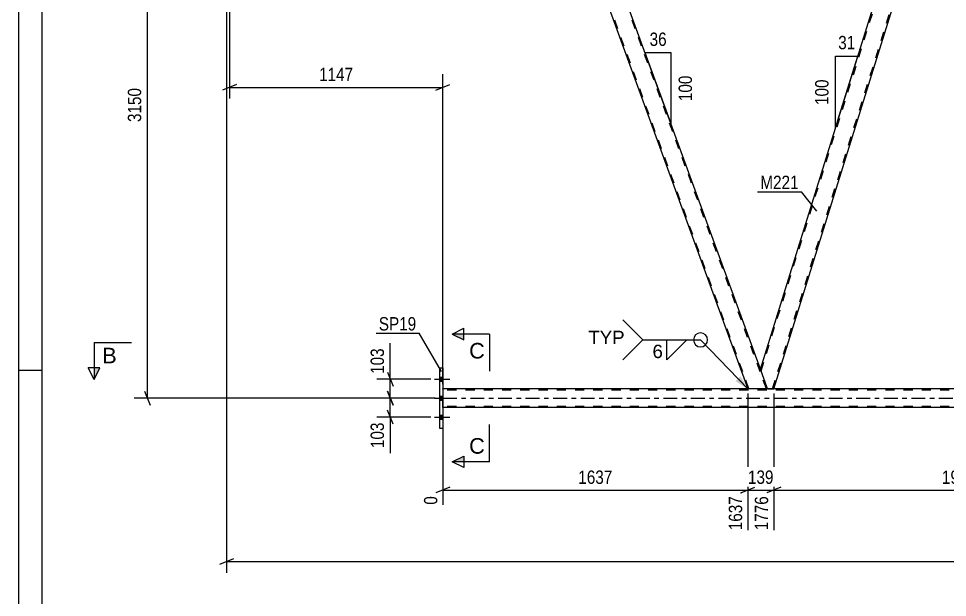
# Model space of a CAD drawing. Header units: millimetres. Extents: x -45 to 796, y -418 to 176.
# Drawn here: x -45.3 to 154.2, y -168.8 to -44.4 of the extents above; entities that cross this region are included whole.
import ezdxf

# ---------------------------------------------------------------- set-up
doc = ezdxf.new("R2010")
doc.units = ezdxf.units.MM
doc.linetypes.add('DXK_LINE_DOT2', pattern=[3.9198, 1.9599, -1.9599])
doc.linetypes.add('DXK_LINE_DOT3', pattern=[5.9187, 2.979, -0.9799, 0.9799, -0.9799])
doc.styles.add('Arial', font='ARIAL.TTF', dxfattribs={"height": 0.2})
doc.styles.add('Arial Narrow', font='ARIALN.TTF', dxfattribs={"height": 0.2})

# ---------------------------------------------------------------- blocks, each defined once
blk = doc.blocks.new('Unknown-122568648-1133')
at = {"color": 5, "linetype": 'Continuous'}
for p, q in [((-45.27, 175.95), (-45.27, -418.05)), ((-40.27, 170.95), (-40.27, -413.05)), ((-40.27, -120.05), (-45.27, -120.05))]:
    blk.add_line(p, q, dxfattribs=at)
blk = doc.blocks.new('Part-122568648-5183 - 5055')
at = {"color": 2, "linetype": 'Continuous'}
for p, q in [((71.18, -2), (66.93, -2)), ((66.93, -2), (111.33, -124)), ((114.04, -119.75), (71.18, -2)), ((115.27, -124), (111.33, -124)), ((115.55, -124), (115.27, -124)), ((115.55, -124), (115.59, -124))]:
    blk.add_line(p, q, dxfattribs=at)
at = {"color": 7, "linetype": 'DXK_LINE_DOT2'}
for p, q in [((111.59, -124), (67.18, -2)), ((115.33, -124), (70.93, -2)), ((115.59, -124), (114.04, -119.75)), ((115.27, -124), (115.44, -124))]:
    blk.add_line(p, q, dxfattribs=at)
blk = doc.blocks.new('Part-122568648-5238 - 5055')
at = {"color": 2, "linetype": 'Continuous'}
for p, q in [((156.32, -2), (152.06, -2)), ((198.68, -118.4), (156.32, -2)), ((194.43, -118.4), (153.61, -6.25))]:
    blk.add_line(p, q, dxfattribs=at)
at = {"color": 7, "linetype": 'DXK_LINE_DOT2'}
for p, q in [((152.06, -2), (153.61, -6.25)), ((196.72, -124), (152.32, -2)), ((200.47, -124), (156.06, -2)), ((196.46, -124), (194.43, -118.4)), ((200.72, -124), (198.68, -118.4)), ((200.72, -124), (196.46, -124))]:
    blk.add_line(p, q, dxfattribs=at)
blk = doc.blocks.new('Part-122568648-5243 - 5055')
at = {"color": 2, "linetype": 'Continuous'}
for p, q in [((114.04, -119.75), (150.74, -2)), ((152.06, -2), (150.74, -2)), ((153.61, -6.25), (152.06, -2)), ((116.9, -124), (153.61, -6.25)), ((115.59, -124), (114.04, -119.75)), ((115.59, -124), (116.9, -124))]:
    blk.add_line(p, q, dxfattribs=at)
at = {"color": 7, "linetype": 'DXK_LINE_DOT2'}
for p, q in [((114.18, -120.12), (150.99, -2)), ((116.65, -124), (153.47, -5.88)), ((116.63, -124), (116.59, -124)), ((116.59, -124), (116.63, -124)), ((116.63, -124), (116.65, -124)), ((116.65, -124), (116.63, -124))]:
    blk.add_line(p, q, dxfattribs=at)
blk = doc.blocks.new('Part-122568648-5256 - 5055')
at = {"color": 2, "linetype": 'Continuous'}
for p, q in [((111.33, -124), (45.86, -124)), ((191.72, -124), (116.9, -124)), ((191.72, -128), (45.86, -128))]:
    blk.add_line(p, q, dxfattribs=at)
at = {"color": 7, "linetype": 'DXK_LINE_DOT2'}
for p, q in [((45.86, -128), (45.86, -124)), ((726.89, -124.24), (45.86, -124.24)), ((116.9, -124), (111.33, -124)), ((726.89, -127.76), (45.86, -127.76))]:
    blk.add_line(p, q, dxfattribs=at)
at = {"color": 7, "linetype": 'DXK_LINE_DOT3'}
blk.add_line((45.86, -126), (726.89, -126), dxfattribs=at)
blk = doc.blocks.new('Part-122568648-5273 - 5055')
at = {"color": 2, "linetype": 'Continuous'}
for p, q in [((45.22, -132.5), (45.22, -119.5)), ((45.22, -119.5), (45.86, -119.5)), ((45.86, -119.5), (45.86, -132.5)), ((45.86, -132.5), (45.22, -132.5))]:
    blk.add_line(p, q, dxfattribs=at)
blk = doc.blocks.new('Bolt-122568648-5473 - 5055')
at = {"linetype": 'Continuous'}
for points in [[(45.86, -122.34), (45.86, -121.46), (45.22, -121.46), (45.22, -122.34)], [(45.86, -122.34), (45.86, -121.46), (45.22, -121.46), (45.22, -122.34)], [(45.86, -122.34), (45.86, -121.46), (45.22, -121.46), (45.22, -122.34)], [(45.86, -126.44), (45.86, -125.56), (45.22, -125.56), (45.22, -126.44)], [(45.86, -126.44), (45.86, -125.56), (45.22, -125.56), (45.22, -126.44)], [(45.86, -130.54), (45.86, -129.66), (45.22, -129.66), (45.22, -130.54)], [(45.86, -130.54), (45.86, -129.66), (45.22, -129.66), (45.22, -130.54)], [(45.86, -130.54), (45.86, -129.66), (45.22, -129.66), (45.22, -130.54)]]:
    blk.add_hatch(color=1, dxfattribs=at).paths.add_polyline_path(points)
at = {"color": 1, "linetype": 'Continuous'}
for p, q in [((45.22, -121.46), (45.86, -121.46)), ((45.22, -121.46), (45.86, -121.46)), ((45.22, -121.46), (45.86, -121.46)), ((44.06, -121.9), (47.38, -121.9)), ((44.06, -121.9), (47.38, -121.9)), ((44.06, -121.9), (47.38, -121.9)), ((45.22, -122.34), (45.86, -122.34)), ((45.22, -122.34), (45.86, -122.34)), ((45.22, -122.34), (45.86, -122.34)), ((45.22, -125.56), (45.86, -125.56)), ((45.22, -125.56), (45.86, -125.56)), ((44.06, -126), (47.38, -126)), ((44.06, -126), (47.38, -126)), ((45.22, -126.44), (45.86, -126.44)), ((45.22, -126.44), (45.86, -126.44)), ((45.22, -129.66), (45.86, -129.66)), ((45.22, -129.66), (45.86, -129.66)), ((45.22, -129.66), (45.86, -129.66)), ((44.06, -130.1), (47.38, -130.1)), ((44.06, -130.1), (47.38, -130.1)), ((44.06, -130.1), (47.38, -130.1)), ((45.22, -130.54), (45.86, -130.54)), ((45.22, -130.54), (45.86, -130.54)), ((45.22, -130.54), (45.86, -130.54))]:
    blk.add_line(p, q, dxfattribs=at)
blk = doc.blocks.new('StraightDimension-122568648-6170 - 5055')
at = {"color": 7, "linetype": 'Continuous'}
for p, q in [((33.95, -120.4), (35.15, -123.4)), ((43.29, -121.9), (31.7, -121.9)), ((34.55, -126), (34.55, -121.9)), ((35.15, -127.5), (33.95, -124.5)), ((43.29, -126), (31.7, -126))]:
    blk.add_line(p, q, dxfattribs=at)
at = {"color": 0}
blk.add_wipeout([(33.8, -114.69), (29.6, -114.69), (29.6, -121.38), (33.8, -121.38)], dxfattribs=at)
at = {"color": 7, "linetype": 'Continuous'}
blk.add_line((34.55, -121.9), (34.55, -114.17), dxfattribs=at)
blk.add_line((34.55, -121.9), (34.55, -114.17), dxfattribs=at)
at = {"color": 3, "style": 'Arial Narrow'}
blk.add_text('103', height=2.863, rotation=90.0002, dxfattribs=at).set_placement((33.2, -120.78))
blk = doc.blocks.new('StraightDimension-122568648-6160 - 5055')
at = {"color": 7, "linetype": 'Continuous'}
for p, q in [((33.95, -124.5), (35.15, -127.5)), ((43.29, -126), (31.7, -126)), ((34.55, -130.1), (34.55, -126)), ((35.15, -131.6), (33.95, -128.6)), ((43.29, -130.1), (31.7, -130.1))]:
    blk.add_line(p, q, dxfattribs=at)
at = {"color": 0}
blk.add_wipeout([(33.8, -130.63), (29.6, -130.63), (29.6, -137.31), (33.8, -137.31)], dxfattribs=at)
at = {"color": 7, "linetype": 'Continuous'}
blk.add_line((34.55, -130.1), (34.55, -137.83), dxfattribs=at)
blk.add_line((34.55, -130.1), (34.55, -137.83), dxfattribs=at)
at = {"color": 3, "style": 'Arial Narrow'}
blk.add_text('103', height=2.863, rotation=90.0002, dxfattribs=at).set_placement((33.2, -136.71))
blk = doc.blocks.new('AngleDimension-122568648-5909 - 5055')
at = {"color": 7, "linetype": 'Continuous'}
for p, q in [((93.38, -62.98), (89.31, -51.81)), ((94.85, -51.81), (89.31, -51.81)), ((94.85, -67.04), (89.31, -51.81)), ((94.85, -67.04), (94.85, -51.81))]:
    blk.add_line(p, q, dxfattribs=at)
at = {"color": 0}
for points in [[(94.51, -50.91), (94.51, -46.71), (89.66, -46.71), (89.66, -50.91)], [(99.95, -56.08), (95.75, -56.08), (95.75, -62.77), (99.95, -62.77)]]:
    blk.add_wipeout(points, dxfattribs=at)
at = {"color": 3, "style": 'Arial Narrow'}
blk.add_text('36', height=2.863, dxfattribs=at).set_placement((90.26, -50.31))
blk.add_text('100', height=2.863, rotation=90.0002, dxfattribs=at).set_placement((99.35, -62.17))
blk = doc.blocks.new('StraightDimension-122568648-6707 - 5055')
at = {"color": 7, "linetype": 'Continuous'}
for p, q in [((-16.99, -1.5), (-18.19, 1.5)), ((-1.64, 0), (-20.44, 0)), ((-17.59, -126), (-17.59, 0)), ((-18.19, -124.5), (-16.99, -127.5)), ((44.22, -126), (-20.44, -126))]:
    blk.add_line(p, q, dxfattribs=at)
at = {"color": 0}
blk.add_wipeout([(-18.34, -58.74), (-22.54, -58.74), (-22.54, -67.26), (-18.34, -67.26)], dxfattribs=at)
at = {"color": 3, "style": 'Arial Narrow'}
blk.add_text('3150', height=2.863, rotation=90.0002, dxfattribs=at).set_placement((-18.94, -66.66))
blk = doc.blocks.new('StraightDimension-122568648-6416 - 5055')
at = {"color": 7, "linetype": 'Continuous'}
for p, q in [((116.9, -125), (116.9, -154.37)), ((196.46, -125), (196.46, -154.37)), ((118.4, -145.15), (115.4, -146.35)), ((194.96, -146.35), (197.96, -145.15)), ((116.9, -145.75), (196.46, -145.75))]:
    blk.add_line(p, q, dxfattribs=at)
at = {"color": 0}
blk.add_wipeout([(160.94, -145), (160.94, -140.8), (152.43, -140.8), (152.43, -145)], dxfattribs=at)
at = {"color": 0, "linetype": 'Continuous'}
blk.add_wipeout([(195.86, -146.45), (191.66, -146.45), (191.66, -154.97), (195.86, -154.97)], dxfattribs=at)
at = {"color": 3, "style": 'Arial Narrow'}
blk.add_text('1989', height=2.863, dxfattribs=at).set_placement((153.03, -144.4))
at = {"color": 3, "linetype": 'Continuous', "style": 'Arial Narrow'}
blk.add_text('3765', height=2.863, rotation=90.0002, dxfattribs=at).set_placement((195.26, -154.37))
blk = doc.blocks.new('StraightDimension-122568648-6383 - 5055')
at = {"color": 7, "linetype": 'Continuous'}
for p, q in [((0, -3), (0, -61.62)), ((45.86, -123), (45.86, -56.37)), ((1.5, -58.62), (-1.5, -59.82)), ((0, -59.22), (45.86, -59.22)), ((44.36, -59.82), (47.36, -58.62))]:
    blk.add_line(p, q, dxfattribs=at)
at = {"color": 0}
blk.add_wipeout([(27.19, -58.47), (27.19, -54.27), (18.67, -54.27), (18.67, -58.47)], dxfattribs=at)
at = {"color": 3, "style": 'Arial Narrow'}
blk.add_text('1147', height=2.863, dxfattribs=at).set_placement((19.27, -57.87))
blk = doc.blocks.new('AngleDimension-122568648-5923 - 5055')
at = {"color": 7, "linetype": 'Continuous'}
for p, q in [((130.17, -52.52), (134.99, -52.52)), ((130.17, -67.99), (134.99, -52.52)), ((130.17, -67.99), (130.17, -52.52)), ((130.63, -66.51), (134.99, -52.52))]:
    blk.add_line(p, q, dxfattribs=at)
at = {"color": 0}
for points in [[(135.01, -51.62), (135.01, -47.42), (130.16, -47.42), (130.16, -51.62)], [(129.27, -56.92), (125.07, -56.92), (125.07, -63.6), (129.27, -63.6)]]:
    blk.add_wipeout(points, dxfattribs=at)
at = {"color": 3, "style": 'Arial Narrow'}
blk.add_text('31', height=2.863, dxfattribs=at).set_placement((130.76, -51.02))
blk.add_text('100', height=2.863, rotation=90.0002, dxfattribs=at).set_placement((128.67, -63))
blk = doc.blocks.new('StraightDimension-122568648-6405 - 5055')
at = {"color": 7, "linetype": 'Continuous'}
for p, q in [((-0.64, -7.5), (-0.64, -163.5)), ((0.86, -160.5), (-2.14, -161.7)), ((-0.64, -161.1), (743.51, -161.1))]:
    blk.add_line(p, q, dxfattribs=at)
blk = doc.blocks.new('StraightDimension-122568648-6694 - 5055')
at = {"color": 7, "linetype": 'Continuous'}
for p, q in [((111.33, -125), (111.33, -154.37)), ((45.86, -129), (45.86, -148.88)), ((47.36, -145.15), (44.36, -146.35)), ((109.83, -146.35), (112.83, -145.15)), ((45.86, -145.75), (111.33, -145.75))]:
    blk.add_line(p, q, dxfattribs=at)
at = {"color": 0}
blk.add_wipeout([(82.85, -145), (82.85, -140.8), (74.34, -140.8), (74.34, -145)], dxfattribs=at)
at = {"color": 0, "linetype": 'Continuous'}
for points in [[(45.26, -146.45), (41.06, -146.45), (41.06, -149.48), (45.26, -149.48)], [(110.73, -146.45), (106.53, -146.45), (106.53, -154.97), (110.73, -154.97)]]:
    blk.add_wipeout(points, dxfattribs=at)
at = {"color": 3, "style": 'Arial Narrow'}
blk.add_text('1637', height=2.863, dxfattribs=at).set_placement((74.94, -144.4))
at = {"color": 3, "linetype": 'Continuous', "style": 'Arial Narrow'}
for s, height, p in [('0', 2.86, (44.66, -148.88)), ('1637', 2.863, (110.13, -154.37))]:
    blk.add_text(s, height=height, rotation=90.0002, dxfattribs=at).set_placement(p)
blk = doc.blocks.new('StraightDimension-122568648-6675 - 5055')
at = {"color": 7, "linetype": 'Continuous'}
for p, q in [((111.33, -125), (111.33, -154.37)), ((116.9, -125), (116.9, -154.37)), ((109.83, -146.35), (112.83, -145.15)), ((118.4, -145.15), (115.4, -146.35)), ((111.33, -145.75), (116.9, -145.75))]:
    blk.add_line(p, q, dxfattribs=at)
at = {"color": 0}
blk.add_wipeout([(117.46, -145), (117.46, -140.8), (110.78, -140.8), (110.78, -145)], dxfattribs=at)
at = {"color": 0, "linetype": 'Continuous'}
blk.add_wipeout([(116.3, -146.45), (112.1, -146.45), (112.1, -154.97), (116.3, -154.97)], dxfattribs=at)
at = {"color": 3, "style": 'Arial Narrow'}
blk.add_text('139', height=2.863, dxfattribs=at).set_placement((111.38, -144.4))
at = {"color": 3, "linetype": 'Continuous', "style": 'Arial Narrow'}
blk.add_text('1776', height=2.863, rotation=90.0002, dxfattribs=at).set_placement((115.7, -154.37))
blk = doc.blocks.new('Mark-122568648-5239 - 5055')
at = {"color": 0}
blk.add_wipeout([(122.25, -81.06), (122.25, -78.06), (114.03, -78.06), (114.03, -81.06)], dxfattribs=at)
blk.add_wipeout([(122.25, -81.06), (122.25, -78.06), (114.03, -78.06), (114.03, -81.06)], dxfattribs=at)
at = {"color": 30, "linetype": 'Continuous'}
for p in [(113.43, -81.66), (126.15, -85.85)]:
    blk.add_line(p, (122.85, -81.66), dxfattribs=at)
at = {"color": 3, "style": 'Arial Narrow'}
blk.add_text('M221', height=2.863, dxfattribs=at).set_placement((114.03, -81.06))
blk = doc.blocks.new('SectionMark-122568648-6750 - 5055')
at = {"linetype": 'Continuous'}
for points in [[(50.36, -112.22), (50.36, -113.47), (47.86, -112.22)], [(50.36, -138.42), (50.36, -139.67), (47.86, -139.67)]]:
    blk.add_hatch(color=6, dxfattribs=at).paths.add_polyline_path(points)
at = {"color": 6, "linetype": 'Continuous'}
for p, q in [((47.86, -112.22), (50.36, -110.97)), ((50.36, -113.47), (50.36, -110.97)), ((55.86, -112.22), (47.86, -112.22)), ((47.86, -112.22), (50.36, -113.47)), ((55.86, -112.22), (55.86, -120.22)), ((55.86, -139.67), (55.86, -131.67)), ((47.86, -139.67), (50.36, -138.42)), ((50.36, -138.42), (50.36, -140.92)), ((55.86, -139.67), (47.86, -139.67)), ((50.36, -140.92), (47.86, -139.67))]:
    blk.add_line(p, q, dxfattribs=at)
at = {"color": 0, "linetype": 'Continuous'}
for points in [[(54.86, -117.47), (54.86, -113.97), (51.49, -113.97), (51.49, -117.47)], [(54.86, -137.92), (54.86, -134.42), (51.49, -134.42), (51.49, -137.92)]]:
    blk.add_wipeout(points, dxfattribs=at)
at = {"color": 3, "linetype": 'Continuous', "style": 'Arial'}
for p in [(51.49, -117.47), (51.49, -137.92)]:
    blk.add_text('C', height=3.34, dxfattribs=at).set_placement(p)
blk = doc.blocks.new('Mark-122568648-5269 - 5055')
at = {"color": 0}
blk.add_wipeout([(40.14, -111.45), (40.14, -108.45), (32.1, -108.45), (32.1, -111.45)], dxfattribs=at)
blk.add_wipeout([(40.14, -111.45), (40.14, -108.45), (32.1, -108.45), (32.1, -111.45)], dxfattribs=at)
at = {"color": 30, "linetype": 'Continuous'}
for p in [(31.5, -112.05), (45.53, -120.26)]:
    blk.add_line(p, (40.74, -112.05), dxfattribs=at)
at = {"color": 3, "style": 'Arial Narrow'}
blk.add_text('SP19', height=2.863, dxfattribs=at).set_placement((32.1, -111.45))
blk = doc.blocks.new('SectionMark-122568648-6748 - 5055')
at = {"linetype": 'Continuous'}
blk.add_hatch(color=6, dxfattribs=at).paths.add_polyline_path([(-29.05, -119.5), (-27.8, -119.5), (-29.05, -122)])
at = {"color": 6, "linetype": 'Continuous'}
for p, q in [((-29.05, -114), (-21.05, -114)), ((-29.05, -114), (-29.05, -122)), ((-29.05, -122), (-30.3, -119.5)), ((-27.8, -119.5), (-30.3, -119.5)), ((-29.05, -122), (-27.8, -119.5))]:
    blk.add_line(p, q, dxfattribs=at)
at = {"color": 0, "linetype": 'Continuous'}
blk.add_wipeout([(-24.19, -118.5), (-24.19, -115), (-27.3, -115), (-27.3, -118.5)], dxfattribs=at)
at = {"color": 3, "linetype": 'Continuous', "style": 'Arial'}
blk.add_text('B', height=3.34, dxfattribs=at).set_placement((-27.3, -118.5))
blk = doc.blocks.new('WeldMark-122568648-6789 - 5055')
at = {"linetype": 'Continuous'}
blk.add_hatch(color=30, dxfattribs=at).paths.add_polyline_path([(109.79, -121.32), (111.33, -124), (108.71, -122.36)])
at = {"color": 3, "linetype": 'Continuous'}
for q in [(84.49, -109.19), (84.49, -117.77)]:
    blk.add_line((88.77, -113.48), q, dxfattribs=at)
at = {"color": 30, "linetype": 'Continuous'}
blk.add_line((111.33, -124), (101.2, -113.48), dxfattribs=at)
at = {"color": 3, "linetype": 'Continuous'}
for start, end in [(90, 270), (270, 90)]:
    blk.add_arc((101.2, -113.48), 1.5, start, end, dxfattribs=at)
at = {"color": 0}
blk.add_wipeout([(93.3, -117.58), (93.3, -114.18), (90.67, -114.18), (90.67, -117.58)], dxfattribs=at)
at = {"color": 30, "linetype": 'Continuous'}
blk.add_line((88.77, -113.48), (101.2, -113.48), dxfattribs=at)
at = {"color": 3, "linetype": 'Continuous'}
for p, q in [((93.95, -113.48), (98.24, -113.48)), ((98.24, -113.48), (93.95, -117.77)), ((93.95, -117.77), (93.95, -113.48))]:
    blk.add_line(p, q, dxfattribs=at)
at = {"color": 3, "style": 'Arial'}
blk.add_text('6', height=2.87, dxfattribs=at).set_placement((90.87, -117.38))
at = {"color": 0, "linetype": 'Continuous'}
blk.add_wipeout([(84.87, -114.38), (84.87, -111.38), (77.1, -111.38), (77.1, -114.38)], dxfattribs=at)
blk.add_wipeout([(84.87, -114.38), (84.87, -111.38), (77.1, -111.38), (77.1, -114.38)], dxfattribs=at)
at = {"color": 3, "linetype": 'Continuous', "style": 'Arial'}
blk.add_text('TYP', height=2.865, dxfattribs=at).set_placement((77.1, -114.38))

msp = doc.modelspace()

# ---------------------------------------------------------------- block references
for name in ['Unknown-122568648-1133', 'Part-122568648-5183 - 5055', 'Part-122568648-5243 - 5055', 'Part-122568648-5238 - 5055', 'Part-122568648-5273 - 5055', 'Bolt-122568648-5473 - 5055', 'Part-122568648-5256 - 5055']:
    msp.add_blockref(name, (0, 0))

# ---------------------------------------------------------------- next in the draw order: block references
for name in ['AngleDimension-122568648-5909 - 5055', 'AngleDimension-122568648-5923 - 5055', 'StraightDimension-122568648-6170 - 5055', 'StraightDimension-122568648-6416 - 5055']:
    msp.add_blockref(name, (0, 0))

# ---------------------------------------------------------------- next in the draw order: block references
msp.add_blockref('StraightDimension-122568648-6160 - 5055', (0, 0))

# ---------------------------------------------------------------- next in the draw order: block references
msp.add_blockref('StraightDimension-122568648-6707 - 5055', (0, 0))

# ---------------------------------------------------------------- next in the draw order: block references
msp.add_blockref('StraightDimension-122568648-6383 - 5055', (0, 0))

# ---------------------------------------------------------------- next in the draw order: block references
msp.add_blockref('StraightDimension-122568648-6405 - 5055', (0, 0))

# ---------------------------------------------------------------- next in the draw order: block references
for name in ['Mark-122568648-5239 - 5055', 'Mark-122568648-5269 - 5055', 'StraightDimension-122568648-6694 - 5055']:
    msp.add_blockref(name, (0, 0))

# ---------------------------------------------------------------- next in the draw order: block references
for name in ['SectionMark-122568648-6750 - 5055', 'StraightDimension-122568648-6675 - 5055']:
    msp.add_blockref(name, (0, 0))

# ---------------------------------------------------------------- next in the draw order: block references
msp.add_blockref('SectionMark-122568648-6748 - 5055', (0, 0))

# ---------------------------------------------------------------- next in the draw order: block references
msp.add_blockref('WeldMark-122568648-6789 - 5055', (0, 0))

doc.saveas('drawing.dxf')
